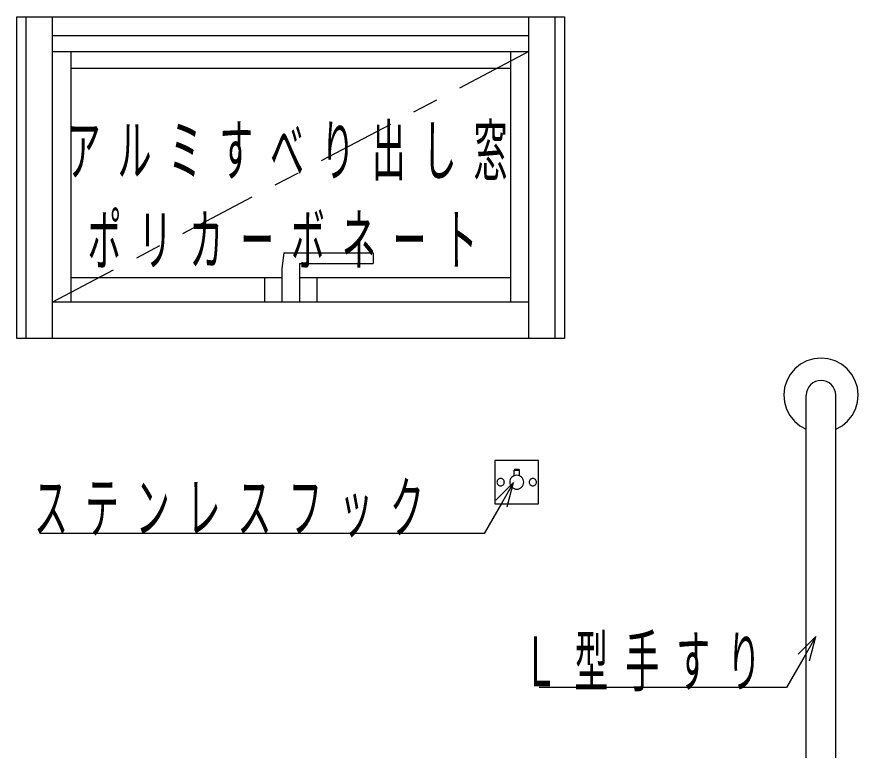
# Model space of a CAD drawing. Units: millimetres, scale not verified. Extents: x -11550 to 5573, y -35640 to 8010.
# Drawn here: x -8879 to -7912, y -3856 to -3013 of the extents above; entities that cross this region are included whole.
import ezdxf

# ---------------------------------------------------------------- set-up
doc = ezdxf.new("R2010")
doc.units = ezdxf.units.MM
doc.header["$LTSCALE"] = 30
doc.linetypes.add('USER2', pattern=[6, 3, -1, 1, -1])
doc.layers.add('layer1', color=4, linetype='Continuous', lineweight=25)
doc.styles.add('ＭＳ ゴシック', font='')
doc.styles.get('ＭＳ ゴシック').set_extended_font_data('MS Gothic')

msp = doc.modelspace()

# ---------------------------------------------------------------- linework, layer by layer
at = {"layer": 'layer1', "color": 3}
for p, q in [((-8879.42, -3013.06), (-8249.42, -3013.06)), ((-8879.42, -3383.06), (-8879.42, -3013.06)), ((-8868.62, -3383.06), (-8868.62, -3013.06)), ((-8838.42, -3383.06), (-8838.42, -3013.06)), ((-8290.42, -3383.06), (-8290.42, -3013.06)), ((-8260.22, -3383.06), (-8260.22, -3013.06)), ((-8249.42, -3013.06), (-8249.42, -3383.06)), ((-8838.42, -3034.56), (-8290.42, -3034.56)), ((-8838.42, -3053.07), (-8290.42, -3053.07)), ((-8817.42, -3053.07), (-8817.42, -3341.06)), ((-8311.42, -3053.07), (-8311.42, -3341.06)), ((-8817.42, -3072.06), (-8311.42, -3072.06)), ((-8572.42, -3284.56), (-8574.42, -3302.56)), ((-8572.42, -3284.56), (-8469.42, -3284.56)), ((-8469.42, -3284.56), (-8469.42, -3296.56)), ((-8554.42, -3296.56), (-8469.42, -3296.56)), ((-8554.42, -3296.56), (-8554.42, -3341.06)), ((-8574.42, -3302.56), (-8574.42, -3341.06)), ((-8817.42, -3312.56), (-8574.42, -3312.56)), ((-8594.42, -3312.56), (-8594.42, -3341.06)), ((-8554.42, -3312.56), (-8311.42, -3312.56)), ((-8534.42, -3312.56), (-8534.42, -3341.06)), ((-8290.42, -3341.06), (-8838.42, -3341.06)), ((-8249.42, -3383.06), (-8879.42, -3383.06)), ((-7971.42, -4088.06), (-7971.42, -3448.06)), ((-7937.42, -4088.06), (-7937.42, -3448.06)), ((-8329.42, -3523.06), (-8329.42, -3573.06)), ((-8279.42, -3523.06), (-8329.42, -3523.06)), ((-8279.42, -3573.06), (-8279.42, -3523.06)), ((-8306.42, -3533.06), (-8307.42, -3534.06)), ((-8307.42, -3534.06), (-8301.42, -3534.06)), ((-8307.42, -3540.65), (-8307.42, -3534.06)), ((-8306.42, -3533.06), (-8302.42, -3533.06)), ((-8302.42, -3533.06), (-8301.42, -3534.06)), ((-8301.42, -3534.06), (-8301.42, -3540.65)), ((-8329.42, -3573.06), (-8279.42, -3573.06))]:
    msp.add_line(p, q, dxfattribs=at)
at = {"layer": 'layer1', "linetype": 'USER2'}
msp.add_line((-8290.42, -3053.07), (-8838.42, -3341.06), dxfattribs=at)
at = {"layer": 'layer1'}
for p, q in [((-8308.02, -3548.34), (-8328.51, -3568.83)), ((-8308.02, -3548.34), (-8322.02, -3572.59)), ((-8315.52, -3576.34), (-8308.02, -3548.34)), ((-8322.02, -3572.59), (-8341.93, -3607.08)), ((-8343.93, -3607.08), (-8852.67, -3607.08)), ((-8341.93, -3607.08), (-8343.93, -3607.08)), ((-7960.26, -3725.34), (-7980.76, -3745.84)), ((-7960.26, -3725.34), (-7974.26, -3749.59)), ((-7967.77, -3753.34), (-7960.26, -3725.34)), ((-7974.26, -3749.59), (-7994.18, -3784.09)), ((-7996.18, -3784.09), (-8278.57, -3784.09)), ((-7994.18, -3784.09), (-7996.18, -3784.09))]:
    msp.add_line(p, q, dxfattribs=at)
at = {"layer": 'layer1', "color": 3}
for points in [[(-7937.42, -3487.28), (-7930.13, -3483.24), (-7923.77, -3477.86), (-7918.57, -3471.35), (-7914.73, -3463.96), (-7912.4, -3455.96), (-7911.67, -3447.66), (-7912.56, -3439.38), (-7915.04, -3431.43), (-7919.01, -3424.11), (-7924.33, -3417.7), (-7930.79, -3412.44), (-7938.15, -3408.53), (-7946.12, -3406.13), (-7954.42, -3405.32), (-7962.71, -3406.13), (-7970.68, -3408.53), (-7978.04, -3412.44), (-7984.5, -3417.7), (-7989.82, -3424.11), (-7993.8, -3431.43), (-7996.28, -3439.38), (-7997.16, -3447.66), (-7996.43, -3455.96), (-7994.1, -3463.96), (-7990.26, -3471.35), (-7985.06, -3477.86), (-7978.7, -3483.24), (-7971.42, -3487.28)], [(-7937.42, -3448.06), (-7937.74, -3444.75), (-7938.71, -3441.56), (-7940.28, -3438.62), (-7942.4, -3436.04), (-7944.97, -3433.93), (-7947.91, -3432.36), (-7951.1, -3431.39), (-7954.42, -3431.06), (-7957.73, -3431.39), (-7960.92, -3432.36), (-7963.86, -3433.93), (-7966.44, -3436.04), (-7968.55, -3438.62), (-7970.12, -3441.56), (-7971.09, -3444.75), (-7971.42, -3448.06)]]:
    msp.add_lwpolyline(points, dxfattribs=at)
for points in [[(-8296.42, -3548.06), (-8296.57, -3546.5), (-8297.03, -3545), (-8297.76, -3543.62), (-8298.76, -3542.41), (-8299.97, -3541.41), (-8301.35, -3540.67), (-8302.86, -3540.22), (-8304.42, -3540.06), (-8305.98, -3540.22), (-8307.48, -3540.67), (-8308.86, -3541.41), (-8310.07, -3542.41), (-8311.07, -3543.62), (-8311.81, -3545), (-8312.26, -3546.5), (-8312.42, -3548.06), (-8312.26, -3549.62), (-8311.81, -3551.12), (-8311.07, -3552.51), (-8310.07, -3553.72), (-8308.86, -3554.71), (-8307.48, -3555.45), (-8305.98, -3555.91), (-8304.42, -3556.06), (-8302.86, -3555.91), (-8301.35, -3555.45), (-8299.97, -3554.71), (-8298.76, -3553.72), (-8297.76, -3552.51), (-8297.03, -3551.12), (-8296.57, -3549.62)], [(-8318.67, -3548.06), (-8318.75, -3547.23), (-8318.99, -3546.44), (-8319.38, -3545.7), (-8319.91, -3545.06), (-8320.56, -3544.53), (-8321.29, -3544.14), (-8322.09, -3543.89), (-8322.92, -3543.81), (-8323.75, -3543.89), (-8324.54, -3544.14), (-8325.28, -3544.53), (-8325.92, -3545.06), (-8326.45, -3545.7), (-8326.84, -3546.44), (-8327.08, -3547.23), (-8327.17, -3548.06), (-8327.08, -3548.89), (-8326.84, -3549.69), (-8326.45, -3550.42), (-8325.92, -3551.07), (-8325.28, -3551.6), (-8324.54, -3551.99), (-8323.75, -3552.23), (-8322.92, -3552.31), (-8322.09, -3552.23), (-8321.29, -3551.99), (-8320.56, -3551.6), (-8319.91, -3551.07), (-8319.38, -3550.42), (-8318.99, -3549.69), (-8318.75, -3548.89)], [(-8318.72, -3548.06), (-8318.8, -3547.24), (-8319.04, -3546.45), (-8319.42, -3545.73), (-8319.95, -3545.09), (-8320.58, -3544.57), (-8321.31, -3544.18), (-8322.1, -3543.94), (-8322.92, -3543.86), (-8323.74, -3543.94), (-8324.52, -3544.18), (-8325.25, -3544.57), (-8325.89, -3545.09), (-8326.41, -3545.73), (-8326.8, -3546.45), (-8327.04, -3547.24), (-8327.12, -3548.06), (-8327.04, -3548.88), (-8326.8, -3549.67), (-8326.41, -3550.39), (-8325.89, -3551.03), (-8325.25, -3551.55), (-8324.52, -3551.94), (-8323.74, -3552.18), (-8322.92, -3552.26), (-8322.1, -3552.18), (-8321.31, -3551.94), (-8320.58, -3551.55), (-8319.95, -3551.03), (-8319.42, -3550.39), (-8319.04, -3549.67), (-8318.8, -3548.88)], [(-8281.67, -3548.06), (-8281.75, -3547.23), (-8281.99, -3546.44), (-8282.38, -3545.7), (-8282.91, -3545.06), (-8283.55, -3544.53), (-8284.29, -3544.14), (-8285.09, -3543.89), (-8285.92, -3543.81), (-8286.75, -3543.89), (-8287.54, -3544.14), (-8288.28, -3544.53), (-8288.92, -3545.06), (-8289.45, -3545.7), (-8289.84, -3546.44), (-8290.08, -3547.23), (-8290.17, -3548.06), (-8290.08, -3548.89), (-8289.84, -3549.69), (-8289.45, -3550.42), (-8288.92, -3551.07), (-8288.28, -3551.6), (-8287.54, -3551.99), (-8286.75, -3552.23), (-8285.92, -3552.31), (-8285.09, -3552.23), (-8284.29, -3551.99), (-8283.55, -3551.6), (-8282.91, -3551.07), (-8282.38, -3550.42), (-8281.99, -3549.69), (-8281.75, -3548.89)], [(-8281.72, -3548.06), (-8281.8, -3547.24), (-8282.04, -3546.45), (-8282.42, -3545.73), (-8282.95, -3545.09), (-8283.58, -3544.57), (-8284.31, -3544.18), (-8285.1, -3543.94), (-8285.92, -3543.86), (-8286.74, -3543.94), (-8287.52, -3544.18), (-8288.25, -3544.57), (-8288.89, -3545.09), (-8289.41, -3545.73), (-8289.8, -3546.45), (-8290.04, -3547.24), (-8290.12, -3548.06), (-8290.04, -3548.88), (-8289.8, -3549.67), (-8289.41, -3550.39), (-8288.89, -3551.03), (-8288.25, -3551.55), (-8287.52, -3551.94), (-8286.74, -3552.18), (-8285.92, -3552.26), (-8285.1, -3552.18), (-8284.31, -3551.94), (-8283.58, -3551.55), (-8282.95, -3551.03), (-8282.42, -3550.39), (-8282.04, -3549.67), (-8281.8, -3548.88)]]:
    msp.add_lwpolyline(points, close=True, dxfattribs=at)

# ---------------------------------------------------------------- texts
at = {"layer": 'layer1', "color": 2, "char_height": 57.18, "attachment_point": 7, "style": 'ＭＳ ゴシック'}
for s, insert in [('\\T1.5;\\W0.5;アルミすべり出し窓', (-8822.05, -3201.33)), ('\\T1.5;\\W0.5;ポリカーボネート', (-8798.05, -3301.33)), ('\\T1.5;\\W0.5;ステンレスフック', (-8859.56, -3611.6)), ('\\T1.5;\\W0.5;Ｌ型手すり', (-8296.47, -3788.6))]:
    msp.add_mtext(s, dxfattribs=dict(at, insert=insert))

doc.saveas('drawing.dxf')
